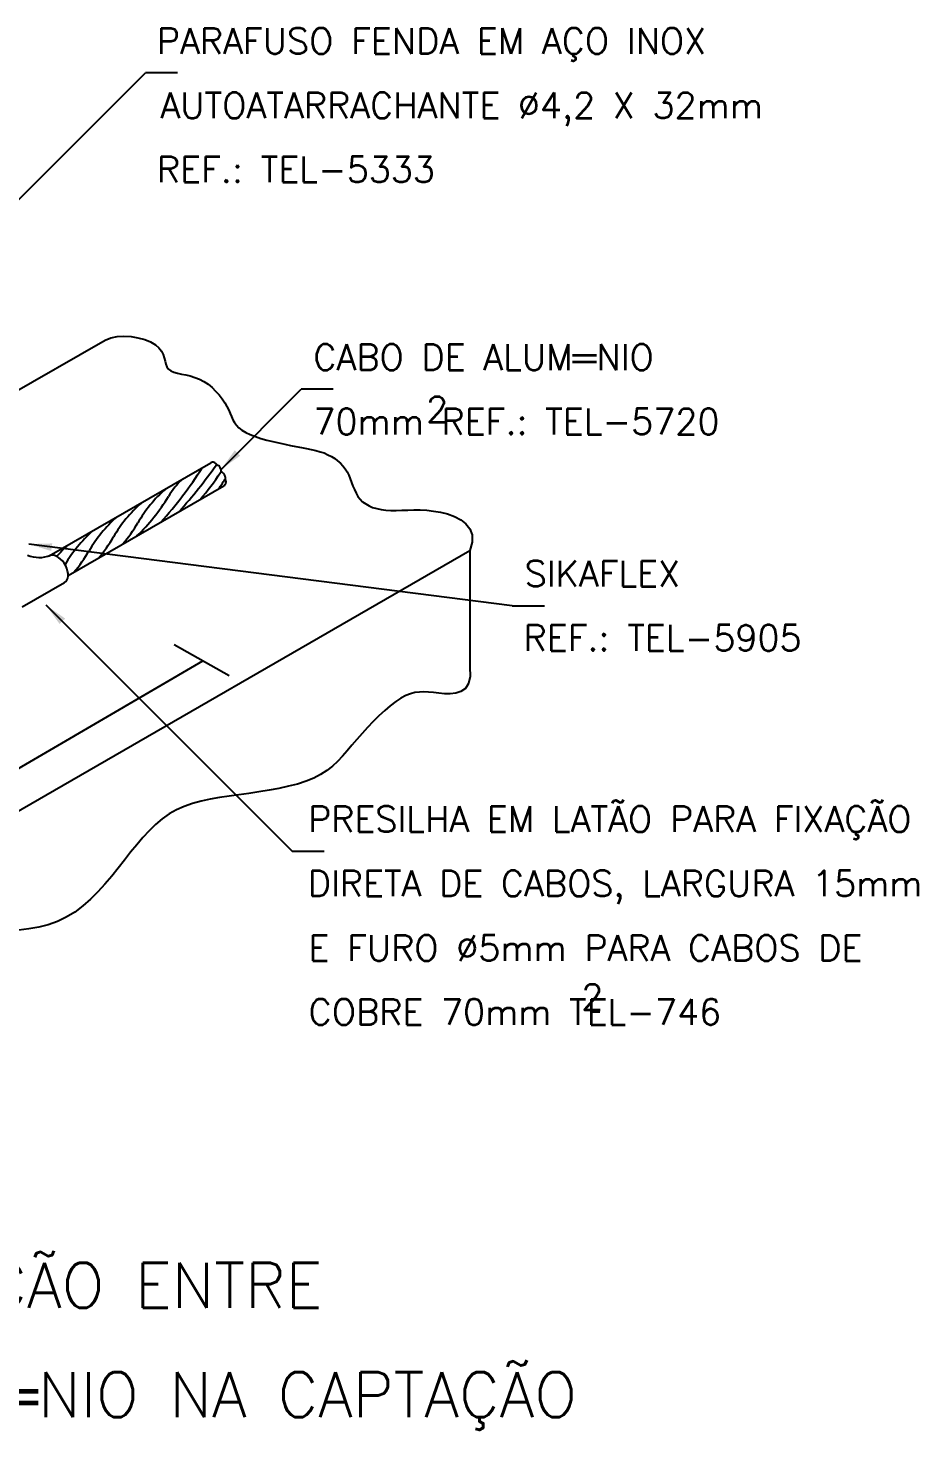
# Model space of a CAD drawing. Header units: millimetres. Extents: x -6405.3 to -6388.3, y -4458.1 to -4447.1.
# Drawn here: x -6395.23 to -6388.31, y -4458.13 to -4447.23 of the extents above; entities that cross this region are included whole.
import ezdxf
from ezdxf.enums import TextEntityAlignment as Align

# ---------------------------------------------------------------- set-up
doc = ezdxf.new("R2010")
doc.units = ezdxf.units.MM
doc.header["$LTSCALE"] = 10
doc.layers.add('Termotécnica', color=7, linetype='Continuous')
doc.styles.add('r140', font='romans.shx')
doc.styles.add('r80', font='romans.shx')

msp = doc.modelspace()

# ---------------------------------------------------------------- linework, layer by layer
at = {"layer": 'Termotécnica', "color": 2}
for p, q in [((-6395.427, -4448.695), (-6394.315, -4447.583)), ((-6394.065, -4447.583), (-6394.315, -4447.583)), ((-6395.386, -4450.096), (-6394.628, -4449.659)), ((-6393.728, -4450.664), (-6393.106, -4450.042)), ((-6392.856, -4450.042), (-6393.106, -4450.042)), ((-6395.063, -4451.337), (-6393.806, -4450.613)), ((-6394.916, -4451.49), (-6393.705, -4450.791)), ((-6391.465, -4451.724), (-6395.222, -4451.245)), ((-6397.766, -4454.743), (-6391.794, -4451.295)), ((-6391.794, -4451.295), (-6391.794, -4452.199)), ((-6395.272, -4451.734), (-6394.943, -4451.544)), ((-6395.089, -4451.718), (-6393.176, -4453.631)), ((-6391.465, -4451.724), (-6391.215, -4451.724)), ((-6393.665, -4452.269), (-6394.091, -4452.028)), ((-6396.726, -4453.82), (-6393.87, -4452.153)), ((-6393.176, -4453.631), (-6392.926, -4453.631))]:
    msp.add_line(p, q, dxfattribs=at)
for points in [[(-6394.628, -4449.659), (-6394.585, -4449.641), (-6394.536, -4449.632), (-6394.482, -4449.629), (-6394.427, -4449.632), (-6394.373, -4449.642), (-6394.321, -4449.656), (-6394.276, -4449.674), (-6394.238, -4449.695), (-6394.211, -4449.719), (-6394.191, -4449.745), (-6394.178, -4449.771), (-6394.17, -4449.798), (-6394.163, -4449.823), (-6394.157, -4449.847), (-6394.148, -4449.868), (-6394.136, -4449.885), (-6394.118, -4449.898), (-6394.094, -4449.908), (-6394.067, -4449.916), (-6394.036, -4449.923), (-6394.002, -4449.93), (-6393.967, -4449.938), (-6393.931, -4449.949), (-6393.896, -4449.963), (-6393.862, -4449.981), (-6393.829, -4450.003), (-6393.798, -4450.029), (-6393.77, -4450.056), (-6393.743, -4450.086), (-6393.72, -4450.116), (-6393.699, -4450.146), (-6393.682, -4450.175), (-6393.668, -4450.203), (-6393.656, -4450.229), (-6393.646, -4450.254), (-6393.635, -4450.278), (-6393.623, -4450.3), (-6393.608, -4450.321), (-6393.589, -4450.341), (-6393.566, -4450.359), (-6393.536, -4450.377), (-6393.501, -4450.393), (-6393.461, -4450.409), (-6393.418, -4450.423), (-6393.373, -4450.436), (-6393.326, -4450.448), (-6393.279, -4450.459), (-6393.233, -4450.469), (-6393.189, -4450.478), (-6393.146, -4450.486), (-6393.104, -4450.493), (-6393.065, -4450.501), (-6393.028, -4450.509), (-6392.992, -4450.517), (-6392.958, -4450.527), (-6392.927, -4450.537), (-6392.897, -4450.55), (-6392.87, -4450.564), (-6392.845, -4450.579), (-6392.822, -4450.597), (-6392.8, -4450.616), (-6392.781, -4450.637), (-6392.764, -4450.66), (-6392.749, -4450.684), (-6392.736, -4450.71), (-6392.725, -4450.738), (-6392.714, -4450.766), (-6392.703, -4450.794), (-6392.692, -4450.822), (-6392.679, -4450.849), (-6392.665, -4450.874), (-6392.648, -4450.896), (-6392.628, -4450.916), (-6392.604, -4450.933), (-6392.578, -4450.948), (-6392.55, -4450.96), (-6392.518, -4450.969), (-6392.484, -4450.976), (-6392.447, -4450.981), (-6392.408, -4450.983), (-6392.367, -4450.983), (-6392.323, -4450.982), (-6392.278, -4450.981), (-6392.23, -4450.98), (-6392.181, -4450.98), (-6392.13, -4450.982), (-6392.077, -4450.988), (-6392.023, -4450.997), (-6391.969, -4451.011), (-6391.915, -4451.031), (-6391.866, -4451.056), (-6391.825, -4451.088), (-6391.794, -4451.127), (-6391.777, -4451.174), (-6391.776, -4451.23), (-6391.794, -4451.295)], [(-6391.794, -4452.199), (-6391.793, -4452.274), (-6391.806, -4452.33), (-6391.83, -4452.368), (-6391.864, -4452.392), (-6391.904, -4452.405), (-6391.948, -4452.41), (-6391.993, -4452.408), (-6392.037, -4452.404), (-6392.078, -4452.4), (-6392.116, -4452.396), (-6392.153, -4452.394), (-6392.187, -4452.395), (-6392.222, -4452.4), (-6392.257, -4452.408), (-6392.292, -4452.422), (-6392.33, -4452.442), (-6392.37, -4452.469), (-6392.413, -4452.502), (-6392.456, -4452.539), (-6392.501, -4452.58), (-6392.545, -4452.624), (-6392.589, -4452.67), (-6392.631, -4452.717), (-6392.672, -4452.763), (-6392.711, -4452.808), (-6392.748, -4452.852), (-6392.785, -4452.894), (-6392.822, -4452.934), (-6392.863, -4452.971), (-6392.906, -4453.005), (-6392.954, -4453.036), (-6393.007, -4453.064), (-6393.067, -4453.089), (-6393.133, -4453.11), (-6393.204, -4453.128), (-6393.278, -4453.144), (-6393.354, -4453.158), (-6393.433, -4453.171), (-6393.511, -4453.183), (-6393.589, -4453.194), (-6393.665, -4453.205), (-6393.74, -4453.216), (-6393.812, -4453.229), (-6393.881, -4453.244), (-6393.949, -4453.262), (-6394.013, -4453.285), (-6394.074, -4453.311), (-6394.132, -4453.343), (-6394.186, -4453.381), (-6394.238, -4453.425), (-6394.287, -4453.473), (-6394.335, -4453.526), (-6394.383, -4453.582), (-6394.43, -4453.641), (-6394.477, -4453.701), (-6394.526, -4453.763), (-6394.577, -4453.826), (-6394.63, -4453.888), (-6394.685, -4453.948), (-6394.742, -4454.005), (-6394.802, -4454.058), (-6394.864, -4454.105), (-6394.93, -4454.146), (-6394.999, -4454.179), (-6395.07, -4454.204), (-6395.144, -4454.222), (-6395.221, -4454.235), (-6395.298, -4454.247)]]:
    msp.add_lwpolyline(points, dxfattribs=at)
at = {"layer": 'Termotécnica', "color": 1}
for centre, radius, start, end in [((-6396.486, -4449), 3.09, 317.8383, 327.6804), ((-6397.879, -4447.645), 5.084, 318.8407, 324.045), ((-6395.262, -4449.701), 1.821, 318.9148, 327.2056), ((-6393.434, -4451.626), 1.087, 131.9055, 149.8631), ((-6393.657, -4451.15), 0.552, 131.8667, 150.255), ((-6395.229, -4449.757), 1.821, 324.4522, 327.2056), ((-6393.623, -4451.735), 1.087, 131.9055, 149.8631), ((-6395.508, -4450.026), 1.614, 314.2867, 328.2103), ((-6393.813, -4451.844), 1.087, 131.9055, 149.8631), ((-6394.002, -4451.954), 1.087, 131.9055, 149.5817), ((-6395.293, -4450.552), 1.059, 319.1753, 330.1267), ((-6394.192, -4452.063), 1.087, 131.9055, 138.3146), ((-6395.482, -4450.662), 1.059, 319.1515, 330.1267), ((-6395.672, -4450.771), 1.059, 319.1277, 330.1267)]:
    msp.add_arc(centre, radius, start, end, dxfattribs=at)
at = {"layer": 'Termotécnica', "color": 2}
msp.add_arc((-6395.14, -4451.105), 0.244, 247.7969, 291.2276, dxfattribs=at)
for centre, major_axis, ratio, start_param, end_param in [((-6393.787, -4450.644), (-0.0195, 0.0314), 0.840361, 4.66795, 6.283185), ((-6393.748, -4450.659), (-0.0164, 0.0284), 0.509483, 3.143946, 6.283185), ((-6393.715, -4450.715), (-0.0164, 0.0284), 0.509483, 3.141593, 6.283185), ((-6393.723, -4450.758), (-0.0181, 0.0328), 0.886479, 3.141593, 4.783167), ((-6395.003, -4451.441), (-0.06, 0.103), 0.613222, 3.119686, 6.12017)]:
    msp.add_ellipse(centre, major_axis=major_axis, ratio=ratio, start_param=start_param, end_param=end_param, dxfattribs=at)
for points in [[(-6393.579, -4450.558), (-6393.621, -4450.516), (-6393.728, -4450.664)], [(-6395.039, -4451.24), (-6395.047, -4451.299), (-6395.222, -4451.245)], [(-6394.939, -4451.824), (-6394.982, -4451.866), (-6395.089, -4451.718)]]:
    msp.add_solid(points, dxfattribs=at)

# ---------------------------------------------------------------- texts
at = {"layer": 'Termotécnica', "color": 2, "style": 'r80'}
for s, p in [('PARAFUSO FENDA EM AÇO INOX ', (-6394.227, -4447.434)), ('AUTOATARRACHANTE %%C4,2 X 32mm ', (-6394.199, -4447.935)), ('REF.: TEL-5333', (-6394.226, -4448.433)), ('CABO DE ALUM═NIO', (-6393.011, -4449.892)), ('70mm REF.: TEL-5720', (-6393.01, -4450.392)), ('SIKAFLEX ', (-6391.369, -4451.574)), ('REF.: TEL-5905', (-6391.378, -4452.074))]:
    msp.add_text(s, height=0.2, dxfattribs=at).set_placement(p)
msp.add_text('2', height=0.2, dxfattribs=at).set_placement((-6392.049, -4450.198), align=Align.MIDDLE)
for s, p in [('PRESILHA EM LATÃO PARA FIXAÇÃO ', (-6393.052, -4453.383)), ('DIRETA DE CABOS, LARGURA 15mm ', (-6393.054, -4453.883)), ('E FURO %%C5mm PARA CABOS DE', (-6393.049, -4454.385)), ('2', (-6390.929, -4454.766)), ('COBRE 70mm TEL-746', (-6393.048, -4454.882))]:
    msp.add_text(s, height=0.2, dxfattribs=at).set_placement(p, align=Align.MIDDLE_LEFT)
at = {"layer": 'Termotécnica', "color": 5, "style": 'r140'}
for s, p in [(' CONEXÃO E FIXAÇÃO ENTRE', (-6396.308, -4457.286)), ('RE-BAR E CABO DE ALUM═NIO NA CAPTAÇÃO', (-6396.308, -4458.136))]:
    msp.add_text(s, height=0.35, dxfattribs=at).set_placement(p, align=Align.BOTTOM_CENTER)

doc.saveas('drawing.dxf')
